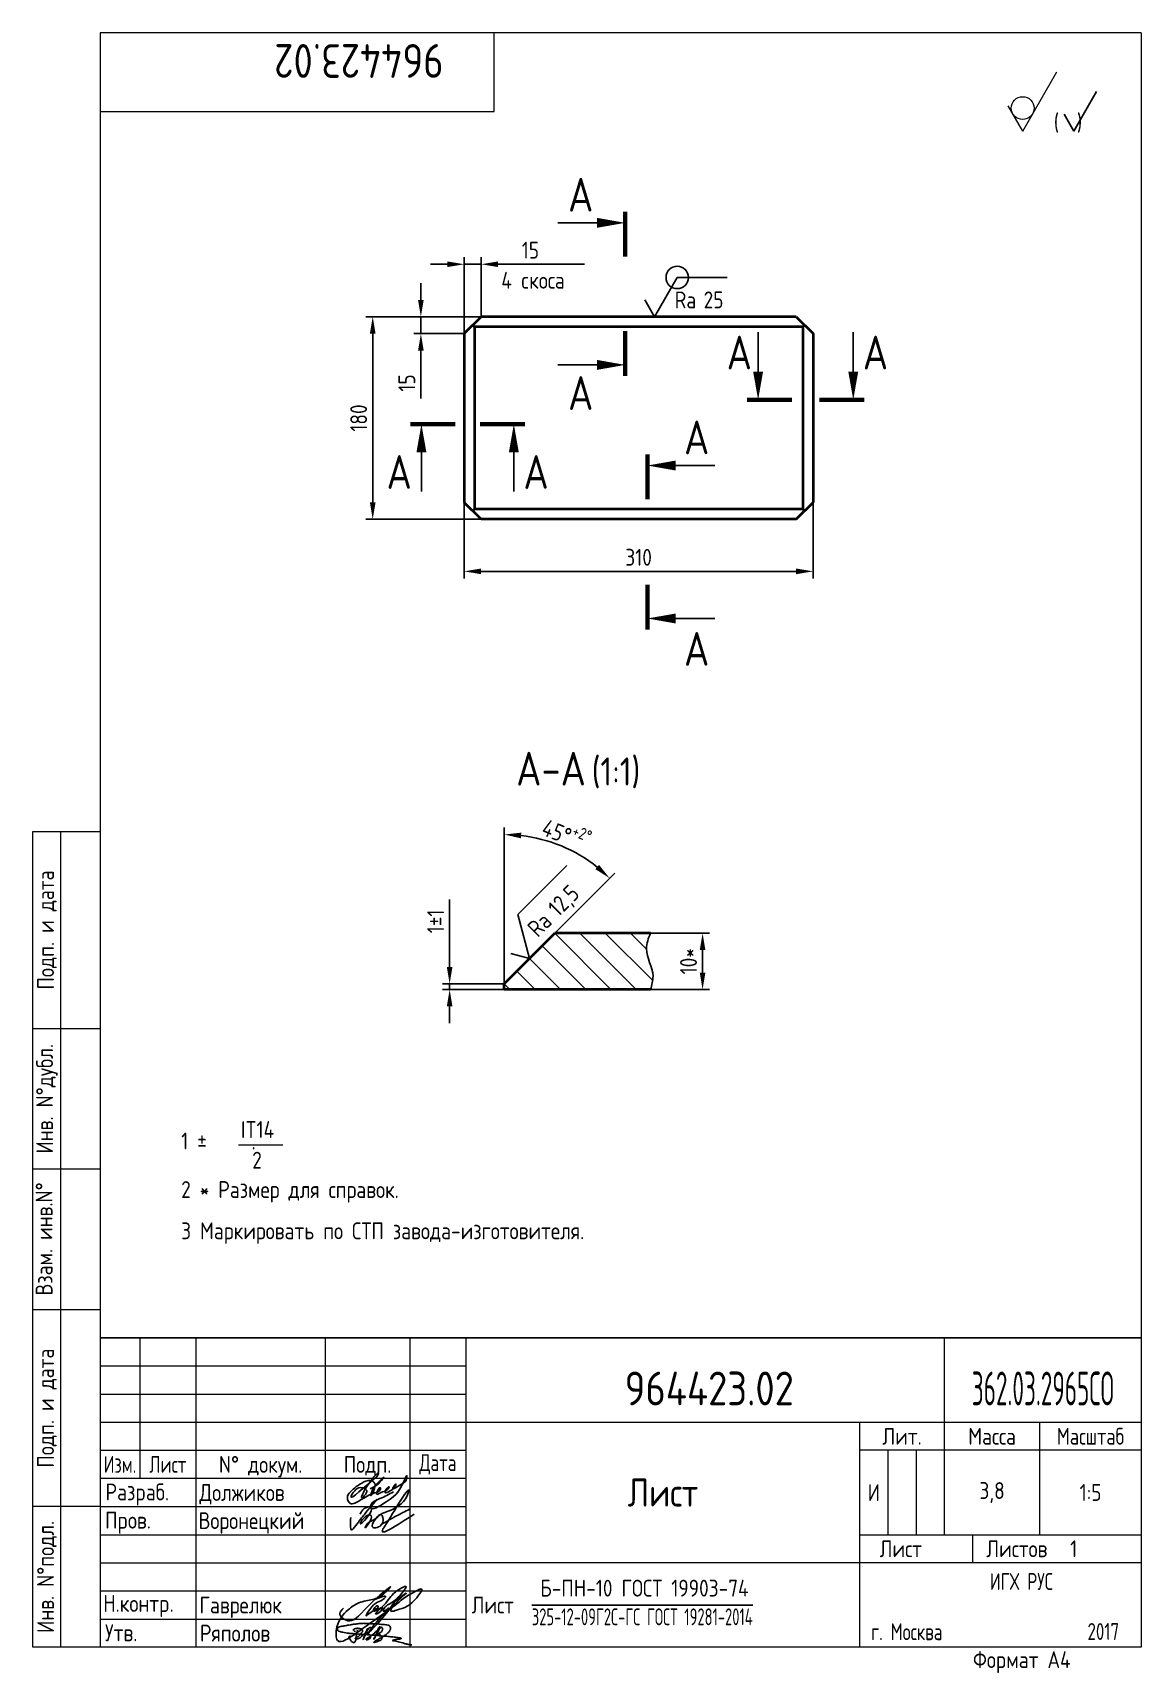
# Paper-space layout 'A4_MCad' of a CAD drawing. Header units: millimetres. Extents: x 12 to 209, y 0 to 292.
# The model-space entities are those that its viewports show. They can reach past a viewport. Long polylines and large blocks are cut down to what shows.
import ezdxf
from ezdxf.enums import TextEntityAlignment as Align

# ---------------------------------------------------------------- set-up
doc = ezdxf.new("R2010")
doc.units = ezdxf.units.MM
for name, color, linetype in [('Bord', 1, 'Continuous'), ('DIM', 7, 'Continuous'), ('HATCH', 2, 'Continuous'), ('Text', 3, 'Continuous'), ('Textb', 6, 'Continuous')]:
    doc.layers.add(name, color=color, linetype=linetype)
doc.layers.add('Cont', color=6, linetype='Continuous', lineweight=40)
doc.layers.get('Defpoints').off()
doc.styles.add('Style1', font='romans.shx', dxfattribs={"width": 0.8})
doc.dimstyles.new('Lin', dxfattribs={"dimtxt": 3, "dimasz": 3, "dimexe": 1.25, "dimexo": 0, "dimgap": 1, "dimtad": 1, "dimdec": 3, "dimtxsty": 'Style1', "dimcen": 2.5, "dimclrt": 3, "dimadec": 0, "dimazin": 0, "dimtfac": 1, "dimtdec": 3, "dimtmove": 0, "dimatfit": 3, "dimldrblk": 'DOT', "dimfxl": 1, "dimarcsym": 0})
doc.dimstyles.new('Lin5', dxfattribs={"dimscale": 5, "dimtxt": 3, "dimasz": 3, "dimexe": 1.25, "dimexo": 0, "dimgap": 1, "dimtad": 1, "dimdec": 3, "dimtxsty": 'Style1', "dimcen": 2.5, "dimclrt": 3, "dimadec": 0, "dimazin": 0, "dimtfac": 1, "dimtdec": 3, "dimtmove": 0, "dimatfit": 3, "dimldrblk": 'DOT', "dimfxl": 1, "dimarcsym": 0})

# ---------------------------------------------------------------- blocks, each defined once
blk = doc.blocks.new('A4')
at = {"layer": 'Bord', "lineweight": 18}
for p, q in [((20, 55), (85, 55)), ((20, 50), (85, 50)), ((20, 45), (85, 45)), ((160, 40), (160, 25)), ((165, 40), (165, 25)), ((20, 30), (85, 30)), ((20, 25), (85, 25)), ((20, 20), (85, 20)), ((20, 15), (85, 15)), ((20, 10), (85, 10))]:
    blk.add_line(p, q, dxfattribs=at)
at = {"layer": 'Cont', "lineweight": 18}
for p, q in [((205, 292), (20, 292)), ((20, 292), (20, 5)), ((90, 278), (90, 292)), ((205, 292), (205, 5)), ((20, 278), (90, 278)), ((8, 5), (8, 150)), ((8, 150), (20, 150)), ((13, 5), (13, 150)), ((8, 115), (20, 115)), ((20, 90), (8, 90)), ((20, 65), (8, 65)), ((205, 60), (20, 60)), ((20, 60), (205, 60)), ((27, 60), (27, 35)), ((37, 60), (37, 5)), ((60, 5), (60, 60)), ((75, 60), (75, 5)), ((85, 5), (85, 60)), ((170, 60), (170, 25)), ((85, 45), (205, 45)), ((155, 5), (155, 45)), ((187, 25), (187, 45)), ((20, 40), (85, 40)), ((205, 40), (155, 40)), ((85, 35), (20, 35)), ((20, 30), (8, 30)), ((155, 25), (205, 25)), ((175, 25), (175, 20)), ((205, 20), (85, 20)), ((20, 5), (8, 5)), ((205, 5), (20, 5))]:
    blk.add_line(p, q, dxfattribs=at)
at = {"layer": 'Text', "lineweight": 18, "style": 'Style1', "width": 0.8}
for s, p in [('Подп. и дата', (10.5, 132.5)), ('Инв. N%%dдубл.', (10.5, 102.5)), ('Взам. инв.N%%d ', (10, 78.38)), ('Подп. и дата', (10.5, 47.5)), ('Инв. N%%dподл.', (10.5, 17.5))]:
    blk.add_text(s, height=3, rotation=90, dxfattribs=at).set_placement(p, align=Align.MIDDLE)
at = {"layer": 'Text', "lineweight": 18, "style": 'Style1'}
for s, width, p in [('Лит.', 0.8, (162.5, 42.5)), ('Масса', 0.8, (178.5, 42.5)), ('Масштаб', 0.75, (196, 42.5)), ('Изм.', 0.7, (23.5, 37.5)), ('Лист', 0.7, (32, 37.5)), ('N%%d докум.', 0.8, (48.5, 37.5)), ('Подп.', 0.8, (67.5, 37.5)), ('Лист', 0.8, (162.27, 22.5)), ('Листов', 0.8, (182.9, 22.5))]:
    blk.add_text(s, height=3, dxfattribs=dict(at, width=width)).set_placement(p, align=Align.MIDDLE_CENTER)
at = {"layer": 'Text', "lineweight": 18, "style": 'Style1', "width": 0.7}
for s, p in [('Дата', (80, 37.5)), ('ИГХ РУС', (183.72, 16.69))]:
    blk.add_text(s, height=3, dxfattribs=at).set_placement(p, align=Align.MIDDLE)
at = {"layer": 'Text', "lineweight": 18, "style": 'Style1'}
for s, width, p in [('Разpаб.', 0.8, (20.92, 31.1)), ('Пpов.', 0.8, (20.84, 26.08)), ('Н.контp.', 0.8, (20.51, 11.28)), ('Утв.', 0.8, (20.84, 6.06)), ('г. Москва', 0.7, (157, 6.25)), ('Фоpмат А4', 0.8, (175.11, 1.29))]:
    blk.add_text(s, height=3, dxfattribs=dict(at, width=width)).set_placement(p)
for tag, p, width in [('ФИО', (39, 31), 0.8), ('ФИО', (39, 26), 0.8), ('ГОСТ_СОРТАМЕНТА', (98.19, 14), 0.8), ('ФИО', (39, 11), 0.8), ('ФИО', (39, 6), 0.8), ('200', (192.85, 6.29), 0.7)]:
    blk.add_attdef(tag, p, '', height=3, dxfattribs=dict(at, width=width))
at = {"layer": 'Text', "lineweight": 18, "style": 'Style1', "width": 0.8}
for tag, p in [('И', (157.49, 32.5)), ('700', (178.5, 32.5)), ('1:20', (196, 32.5))]:
    blk.add_attdef(tag, text='', height=3, dxfattribs=at).set_placement(p, align=Align.MIDDLE)
blk.add_attdef('Сборочный_чертеж', text='', height=3, dxfattribs=at).set_placement((120, 21.3), align=Align.CENTER)
for tag, p in [('1', (171.12, 22.5)), ('2', (193, 22.5))]:
    blk.add_attdef(tag, text='', height=3, dxfattribs=at).set_placement(p, align=Align.MIDDLE_CENTER)
blk.add_attdef('ЛИСТ', text='', height=3, dxfattribs=at).set_placement((85.99, 12.5), align=Align.MIDDLE_LEFT)
at = {"layer": 'Text', "lineweight": 18, "style": 'Style1', "width": 0.7}
blk.add_attdef('%%OГОСТ_ТЕХ._ТРЕБОВАНИЙ', text='', height=3, dxfattribs=at).set_placement((98.19, 8), align=Align.BOTTOM_LEFT)
at = {"layer": 'Textb', "lineweight": 18, "style": 'Style1', "width": 0.8}
blk.add_attdef('1234567', (81, 290), '', height=6, rotation=180, dxfattribs=at)
blk.add_attdef('1234567', (123.4, 48), '', height=6, dxfattribs=at)
for tag, height, p in [('123ХЯ', 6, (183.62, 48)), ('НАИМЕНОВАНИЕ', 5, (120, 30))]:
    blk.add_attdef(tag, text='', height=height, dxfattribs=at).set_placement(p, align=Align.CENTER)
blk = doc.blocks.new('sherISO_12')
at = {"layer": 'Cont', "lineweight": 18}
for q in [(-15, -6.96), (-23.66, -12.96)]:
    blk.add_line((-21.06, -17.46), q, dxfattribs=at)
blk.add_circle((-21.06, -13.39), 2.03, dxfattribs=at)
at = {"layer": 'Text'}
for q in [(-7.92, -10.46), (-13.69, -14.46)]:
    blk.add_line((-11.96, -17.46), q, dxfattribs=at)
at = {"layer": 'Text', "style": 'Style1', "width": 0.8}
blk.add_text('(  )', height=3, dxfattribs=at).set_placement((-15.53, -17.46))
blk = doc.blocks.new('A$C63F45750')
at = {"layer": 'Text'}
for points, knots in [([(3.17, 2.37), (3.12, 2.38), (3.04, 2.41), (2.94, 2.5), (2.85, 2.57), (2.79, 2.69), (2.87, 2.77), (2.99, 2.84), (3.16, 2.89), (3.36, 2.93), (3.6, 2.95), (3.82, 2.92), (4.05, 2.87), (4.25, 2.78), (4.45, 2.63), (4.46, 2.42), (4.38, 2.26), (4.28, 2.1), (4.17, 1.94), (4.03, 1.78), (3.89, 1.62), (3.75, 1.52), (3.63, 1.43), (3.49, 1.36), (3.35, 1.3), (3.24, 1.25), (3.16, 1.21), (3.12, 1.15), (3.19, 1.1), (3.27, 1.09), (3.4, 1.07), (3.55, 1.07), (3.72, 1.12), (3.92, 1.19), (4.1, 1.34), (4.26, 1.51), (4.44, 1.65), (4.59, 1.81), (4.74, 1.93), (4.84, 2.04), (4.93, 2.14), (5.07, 2.29), (5.19, 2.53), (5.28, 2.68), (5.35, 2.96), (5.23, 2.66), (5.2, 2.44), (5.04, 2.09), (4.95, 1.81), (4.86, 1.57), (4.75, 1.31), (4.67, 1.12), (4.46, 0.78), (4.62, 1.17), (4.71, 1.45), (4.88, 1.74), (5.01, 2), (5.08, 2.19), (5.19, 2.4), (5.32, 2.58), (5.4, 2.75), (5.52, 2.89), (5.65, 3.04), (5.85, 3.1), (6.02, 3.03), (6.08, 2.87), (6.03, 2.7), (5.9, 2.51), (5.7, 2.37), (5.55, 2.23), (5.4, 2.17), (5.31, 2.12), (5.12, 2.09), (5.35, 2.07), (5.48, 2), (5.64, 1.93), (5.75, 1.8), (5.85, 1.67), (5.89, 1.54), (5.89, 1.37), (5.8, 1.2), (5.63, 1.06), (5.41, 0.94), (5.23, 0.86), (5.02, 0.92), (5.13, 1.1), (5.28, 1.16), (5.44, 1.27), (5.61, 1.36), (5.74, 1.46), (5.86, 1.53), (5.95, 1.61), (6.05, 1.69), (6.15, 1.77), (6.28, 1.87), (6.46, 2.02), (6.65, 2.19), (6.83, 2.37), (6.98, 2.49), (7.11, 2.61), (7.2, 2.74), (7.32, 2.84), (7.42, 2.97), (7.48, 3.08), (7.48, 3.27), (7.34, 3.08), (7.28, 2.94), (7.18, 2.69), (7.1, 2.46), (7, 2.22), (6.93, 1.98), (6.83, 1.78), (6.73, 1.55), (6.67, 1.34), (6.6, 1.14), (6.56, 1.03), (6.39, 0.99), (6.62, 1.33), (6.75, 1.54), (6.93, 1.87), (7.05, 2.08), (7.18, 2.32), (7.33, 2.6), (7.47, 2.89), (7.6, 3.07), (7.79, 3.18), (7.95, 3.01), (8, 2.81), (7.99, 2.62), (7.94, 2.46), (7.83, 2.33), (7.69, 2.22), (7.53, 2.11), (7.37, 2.03), (7.21, 1.99), (7.11, 1.97), (6.89, 1.98), (7.07, 1.94), (7.15, 1.9), (7.27, 1.88), (7.39, 1.84), (7.52, 1.81), (7.62, 1.72), (7.7, 1.62), (7.78, 1.51), (7.83, 1.39), (7.87, 1.26), (7.88, 1.13), (7.86, 0.99), (7.75, 0.88), (7.6, 0.77), (7.4, 0.73), (7.19, 0.66), (6.97, 0.55), (6.71, 0.48), (6.57, 0.44), (6.42, 0.42), (6.52, 0.58), (6.61, 0.64), (6.81, 0.78), (7.06, 0.89), (7.33, 1.04), (7.55, 1.16), (7.7, 1.24), (7.84, 1.32), (7.99, 1.43), (8.21, 1.58), (8.48, 1.76), (8.74, 1.95), (8.97, 2.12), (9.1, 2.29), (9.23, 2.44), (9.3, 2.6), (9.37, 2.74), (9.42, 2.92), (9.45, 3.13), (9.21, 3.48), (8.67, 3.59), (8.09, 3.63), (7.57, 3.66), (7.06, 3.74), (6.57, 3.75), (6.09, 3.74), (5.67, 3.78), (5.28, 3.78), (4.96, 3.81), (4.65, 3.83), (4.31, 3.82), (3.97, 3.79), (3.61, 3.74), (3.22, 3.67), (2.86, 3.66), (2.53, 3.61), (2.18, 3.52), (1.78, 3.54), (1.38, 3.37), (0.96, 3.35), (0.58, 3.24), (0.25, 3.19), (0.03, 3.06), (-0.03, 2.83), (0.02, 2.6), (0.26, 2.38), (0.59, 2.33), (1, 2.2), (1.48, 2.15), (1.93, 2.05), (2.35, 2.02), (2.72, 2.01), (3.11, 1.94), (3.68, 1.94), (4.25, 1.83), (4.91, 1.87), (5.53, 1.76), (6.13, 1.72), (6.73, 1.71), (7.32, 1.62), (7.99, 1.55), (8.64, 1.54), (9.16, 1.46), (9.61, 1.42), (10.03, 1.4), (10.41, 1.32), (10.73, 1.29), (11.01, 1.24), (11.18, 1.23), (11.42, 1.14), (11.18, 1.06), (11.01, 1.03), (10.71, 0.98), (10.37, 0.92), (10.1, 0.91), (9.65, 0.75), (10.22, 0.67), (10.54, 0.59), (11.08, 0.47), (11.61, 0.35), (12.17, 0.15), (12.64, 0.08), (12.98, 0.03), (13.11, 0.01), (13.18, 0)], [0, 0, 0, 0, 0.153866, 0.270441, 0.388867, 0.510533, 0.592156, 0.71333, 0.90842, 1.11344, 1.349254, 1.61246, 1.782219, 2.047249, 2.291879, 2.451528, 2.651081, 2.806158, 3.017979, 3.227348, 3.462381, 3.633009, 3.75766, 3.920516, 4.080796, 4.214529, 4.291786, 4.349969, 4.397594, 4.50822, 4.594826, 4.799244, 4.954392, 5.128468, 5.437537, 5.632649, 5.842485, 6.094987, 6.293219, 6.410959, 6.551192, 6.687808, 7.022147, 7.294342, 7.425356, 7.52079, 7.946481, 8.313051, 8.59833, 8.833695, 9.090496, 9.427695, 9.601191, 9.883219, 10.093306, 10.673943, 10.798776, 10.974628, 11.287247, 11.486184, 11.648652, 11.848902, 12.027194, 12.25348, 12.40059, 12.537783, 12.716293, 12.91523, 13.208551, 13.438489, 13.549668, 13.67779, 13.77127, 13.930001, 14.029091, 14.272112, 14.434836, 14.547084, 14.739051, 14.830983, 15.061241, 15.268922, 15.500489, 15.788979, 15.879568, 16.024283, 16.221854, 16.418714, 16.593102, 16.783247, 16.91018, 17.018213, 17.135263, 17.278205, 17.430482, 17.620087, 17.979626, 18.191789, 18.388716, 18.565718, 18.714854, 18.857929, 19.039974, 19.171375, 19.283034, 19.400085, 19.618058, 19.882245, 20.150781, 20.377854, 20.649532, 20.89723, 21.042543, 21.40016, 21.557817, 21.667145, 21.752781, 21.926256, 22.412297, 22.813145, 22.961412, 23.171289, 23.607257, 23.940428, 24.110007, 24.291214, 24.48084, 24.697609, 24.904078, 25.034245, 25.218018, 25.407651, 25.573473, 25.787447, 25.930292, 26.051316, 26.18846, 26.285312, 26.406799, 26.52425, 26.630463, 26.793722, 26.898606, 27.029313, 27.171012, 27.314101, 27.419918, 27.580557, 27.709367, 27.829268, 28.024364, 28.266961, 28.41242, 28.705761, 28.989137, 29.187748, 29.233768, 29.332802, 29.529535, 29.667094, 30.039923, 30.332117, 30.61061, 30.769982, 30.856778, 31.109923, 31.313488, 31.656425, 32.066331, 32.296628, 32.49714, 32.710276, 32.891468, 33.014834, 33.177747, 33.444503, 33.618009, 34.409008, 34.914636, 35.419802, 35.95397, 36.458179, 36.88069, 37.388403, 37.738353, 38.034261, 38.353468, 38.693154, 39.037638, 39.391136, 39.787481, 40.203773, 40.488977, 40.784975, 41.26625, 41.668005, 42.070065, 42.499388, 42.869834, 43.079573, 43.213439, 43.554591, 43.717296, 44.153724, 44.506336, 45.019111, 45.587859, 45.90191, 46.270392, 46.703958, 47.093115, 47.952647, 48.44014, 49.079253, 49.808223, 50.268654, 50.851051, 51.604831, 52.298429, 52.776925, 53.1907, 53.661988, 54.042386, 54.348524, 54.616841, 54.853814, 54.983777, 55.126096, 55.333328, 55.613101, 56.008732, 56.315809, 56.59982, 56.87931, 57.399251, 57.889617, 58.432507, 59.066698, 59.660314, 59.862668, 60.07277, 60.07277, 60.07277, 60.07277]), ([(2.31, 1.53), (2.26, 1.52), (2.17, 1.51), (2.06, 1.48), (1.93, 1.38), (2.07, 1.25), (2.14, 1.11), (2.26, 0.93), (2.39, 0.72), (2.57, 0.54), (2.71, 0.44), (2.86, 0.4), (3.02, 0.43), (3.14, 0.54), (3.21, 0.79), (3.25, 1.07), (3.31, 1.4), (3.35, 1.67), (3.38, 1.92), (3.47, 2.19), (3.5, 2.43), (3.54, 2.59), (3.56, 2.64)], [0, 0, 0, 0, 0.15847, 0.269731, 0.363591, 0.555514, 0.688037, 0.848606, 1.204359, 1.433632, 1.58673, 1.729549, 1.880686, 2.057874, 2.19169, 2.63505, 2.928153, 3.184121, 3.441863, 3.696117, 4.025873, 4.178055, 4.178055, 4.178055, 4.178055])]:
    blk.add_open_spline(points, degree=3, knots=knots, dxfattribs=at)
blk = doc.blocks.new('*D25')
at = {"layer": 'DIM', "color": 0, "lineweight": -2, "transparency": 16777216}
for p, q in [((37.27, -850.92), (47.78, -850.92)), ((46.53, -853.92), (46.53, -857.92)), ((37.28, -860.92), (47.78, -860.92))]:
    blk.add_line(p, q, dxfattribs=at)
at = {"layer": 'DIM', "color": 0, "transparency": 16777216}
for points in [[(46.03, -853.92), (47.03, -853.92), (46.53, -850.92)], [(46.03, -857.92), (47.03, -857.92), (46.53, -860.92)]]:
    blk.add_solid(points, dxfattribs=at)
at = {"layer": 'DIM', "color": 3, "transparency": 16777216, "insert": (44.03, -855.92), "char_height": 3, "attachment_point": 5, "rotation": 90, "style": 'Style1'}
blk.add_mtext('10*', dxfattribs=at)
blk = doc.blocks.new('_Dot')
at = {"color": 0, "linetype": 'ByBlock', "lineweight": -2}
blk.add_line((-0.5, 0), (-1, 0), dxfattribs=at)
at = {"color": 0, "linetype": 'ByBlock', "const_width": 0.5}
blk.add_lwpolyline([(-0.25, 0, 1), (0.25, 0, 1)], format="xyb", close=True, dxfattribs=at)
blk = doc.blocks.new('*D26')
at = {"layer": 'DIM', "color": 0, "lineweight": -2, "transparency": 16777216}
for p, q in [((1.57, -856.92), (1.57, -844.92)), ((11.28, -859.92), (0.32, -859.92)), ((1.57, -860.92), (1.57, -859.92)), ((11.28, -860.92), (0.32, -860.92)), ((1.57, -863.92), (1.57, -866.92))]:
    blk.add_line(p, q, dxfattribs=at)
at = {"layer": 'DIM', "color": 0, "transparency": 16777216}
for points in [[(1.07, -856.92), (2.07, -856.92), (1.57, -859.92)], [(1.07, -863.92), (2.07, -863.92), (1.57, -860.92)]]:
    blk.add_solid(points, dxfattribs=at)
at = {"layer": 'DIM', "color": 3, "transparency": 16777216, "insert": (-0.93, -848.83), "char_height": 3, "attachment_point": 5, "rotation": 90, "style": 'Style1'}
blk.add_mtext('\\A1;1%%p1', dxfattribs=at)
blk = doc.blocks.new('ZNAK02')
at = {"layer": 'Textb', "style": 'Style1', "width": 0.8}
blk.add_attdef('А-А', text='', height=6, dxfattribs=at).set_placement((13.92, -0.06), align=Align.RIGHT)
blk.add_attdef('SC(1)', (14.94, -0.06), '', height=5, dxfattribs=at)
blk = doc.blocks.new('*D27')
at = {"layer": 'DIM', "color": 0, "lineweight": -2, "transparency": 16777216}
for p, q in [((11.28, -859.92), (11.28, -832.14)), ((20.28, -850.92), (30.92, -840.28))]:
    blk.add_line(p, q, dxfattribs=at)
blk.add_arc((11.28, -859.92), 26.52, 51.4841, 83.5159, dxfattribs=at)
at = {"layer": 'DIM', "color": 0, "transparency": 16777216}
for points in [[(14.25, -834.06), (14.3, -833.06), (11.28, -833.39)], [(28.13, -838.79), (27.46, -839.54), (30.03, -841.16)]]:
    blk.add_solid(points, dxfattribs=at)
at = {"layer": 'DIM', "color": 3, "transparency": 16777216, "insert": (22.39, -833.1), "char_height": 3, "attachment_point": 5, "rotation": 337.5, "style": 'Style1'}
blk.add_mtext('\\A1;45°{\\H0.7x;\\S+2°^ ;}', dxfattribs=at)
blk = doc.blocks.new('*D28')
at = {"layer": 'DIM', "color": 0, "lineweight": -2, "transparency": 16777216}
for p, q in [((-176.62, -547.82), (-176.62, -615.35)), ((133.38, -547.82), (133.38, -615.35)), ((-161.62, -609.1), (118.38, -609.1))]:
    blk.add_line(p, q, dxfattribs=at)
at = {"layer": 'DIM', "color": 0, "transparency": 16777216}
for points in [[(-161.62, -606.6), (-161.62, -611.6), (-176.62, -609.1)], [(118.38, -606.6), (118.38, -611.6), (133.38, -609.1)]]:
    blk.add_solid(points, dxfattribs=at)
at = {"layer": 'DIM', "color": 3, "transparency": 16777216, "insert": (-21.62, -596.6), "char_height": 15, "attachment_point": 5, "style": 'Style1'}
blk.add_mtext('310', dxfattribs=at)
blk = doc.blocks.new('*D29')
at = {"layer": 'DIM', "color": 0, "lineweight": -2, "transparency": 16777216}
for p, q in [((-161.62, -382.82), (-264.17, -382.82)), ((-257.92, -547.82), (-257.92, -397.82)), ((-161.62, -562.82), (-264.17, -562.82))]:
    blk.add_line(p, q, dxfattribs=at)
at = {"layer": 'DIM', "color": 0, "transparency": 16777216}
for points in [[(-260.42, -397.82), (-255.42, -397.82), (-257.92, -382.82)], [(-260.42, -547.82), (-255.42, -547.82), (-257.92, -562.82)]]:
    blk.add_solid(points, dxfattribs=at)
at = {"layer": 'DIM', "color": 3, "transparency": 16777216, "insert": (-270.42, -472.82), "char_height": 15, "attachment_point": 5, "rotation": 90, "style": 'Style1'}
blk.add_mtext('180', dxfattribs=at)
blk = doc.blocks.new('*D30')
at = {"layer": 'DIM', "color": 0, "lineweight": -2, "transparency": 16777216}
for p, q in [((-215.14, -367.82), (-215.14, -352.82)), ((-161.62, -382.82), (-221.39, -382.82)), ((-215.14, -382.82), (-215.14, -397.82)), ((-176.62, -397.82), (-221.39, -397.82)), ((-215.14, -412.82), (-215.14, -455.53))]:
    blk.add_line(p, q, dxfattribs=at)
at = {"layer": 'DIM', "color": 0, "transparency": 16777216}
for points in [[(-217.64, -367.82), (-212.64, -367.82), (-215.14, -382.82)], [(-217.64, -412.82), (-212.64, -412.82), (-215.14, -397.82)]]:
    blk.add_solid(points, dxfattribs=at)
at = {"layer": 'DIM', "color": 3, "transparency": 16777216, "insert": (-227.64, -441.67), "char_height": 15, "attachment_point": 5, "rotation": 90, "style": 'Style1'}
blk.add_mtext('15', dxfattribs=at)
blk = doc.blocks.new('*D31')
at = {"layer": 'DIM', "color": 0, "lineweight": -2, "transparency": 16777216}
for p, q in [((-176.62, -399.09), (-176.62, -329.86)), ((-161.62, -382.82), (-161.62, -329.86)), ((-191.62, -336.11), (-206.62, -336.11)), ((-176.62, -336.11), (-161.62, -336.11)), ((-146.62, -336.11), (-103.91, -336.11))]:
    blk.add_line(p, q, dxfattribs=at)
at = {"layer": 'DIM', "color": 0, "transparency": 16777216}
for points in [[(-191.62, -333.61), (-191.62, -338.61), (-176.62, -336.11)], [(-146.62, -333.61), (-146.62, -338.61), (-161.62, -336.11)]]:
    blk.add_solid(points, dxfattribs=at)
at = {"layer": 'DIM', "color": 3, "transparency": 16777216, "insert": (-117.76, -323.61), "char_height": 15, "attachment_point": 5, "style": 'Style1'}
blk.add_mtext('15', dxfattribs=at)
blk = doc.blocks.new('sherISO_01')
at = {"layer": 'Text'}
blk.add_line((4.04, 7), (16.36, 7), dxfattribs=at)
blk.add_lwpolyline([(-1.73, 3), (0, 0), (4.04, 7)], dxfattribs=at)
at = {"layer": 'Text', "style": 'Style1', "width": 0.8}
blk.add_text('Ra', height=3, dxfattribs=at).set_placement((3.58, 1.5))
blk.add_attdef('12,5', (8.73, 1.5), '', height=3, dxfattribs=at)
blk = doc.blocks.new('A$C6CF913E7')
at = {"layer": 'Text'}
blk.add_circle((0, 0), 2, dxfattribs=at)
blk = doc.blocks.new('sherISO_07')
at = {"layer": 'Text'}
blk.add_line((4.041, 7), (12.927, 7), dxfattribs=at)
blk.add_lwpolyline([(-1.732, 3), (0, 0), (4.041, 7)], dxfattribs=at)
blk.add_blockref('A$C6CF913E7', (4.041, 7))
at = {"layer": 'Text', "style": 'Style1', "width": 0.8}
blk.add_text('Ra', height=3, dxfattribs=at).set_placement((3.584, 1.5))
blk.add_attdef('25', (8.727, 1.5), '', height=3, dxfattribs=at)
blk = doc.blocks.new('razrez05')
at = {"layer": 'Text'}
blk.add_lwpolyline([(0, 0, 0, 1.76, 0), (0, -5, 1.76, 1.76, 0)], format="xyseb", dxfattribs=at)
at = {"layer": 'Text', "const_width": 0.8}
blk.add_lwpolyline([(-1.997, 0), (6.003, 0)], dxfattribs=at)
at = {"layer": 'Text'}
blk.add_lwpolyline([(0, -12), (0, -5)], dxfattribs=at)
at = {"layer": 'Textb', "style": 'Style1', "width": 0.8}
blk.add_attdef('А', text='', height=6, dxfattribs=at).set_placement((-1.7, -11.499, 39), align=Align.RIGHT)
blk = doc.blocks.new('razrez06')
at = {"layer": 'Text'}
blk.add_lwpolyline([(0, 0, 0, 1.76, 0), (0, -5, 1.76, 1.76, 0)], format="xyseb", dxfattribs=at)
at = {"layer": 'Text', "const_width": 0.8}
blk.add_lwpolyline([(1.997, 0), (-6.003, 0)], dxfattribs=at)
at = {"layer": 'Text'}
blk.add_lwpolyline([(0, -12), (0, -5)], dxfattribs=at)
at = {"layer": 'Textb', "style": 'Style1', "width": 0.8}
blk.add_attdef('А', (1.7, -11.5), '', height=6, dxfattribs=at)
blk = doc.blocks.new('razrez01')
at = {"layer": 'Text', "const_width": 0.8}
blk.add_lwpolyline([(0, 1.997), (0, -6.003)], dxfattribs=at)
at = {"layer": 'Text'}
blk.add_lwpolyline([(0, 0, 0, 1.76, 0), (-5, 0, 1.76, 1.76, 0)], format="xyseb", dxfattribs=at)
blk.add_lwpolyline([(-12, 0), (-5, 0)], dxfattribs=at)
at = {"layer": 'Textb', "style": 'Style1', "width": 0.8}
blk.add_attdef('A', (-10.16, 2), '', height=6, dxfattribs=at)
blk = doc.blocks.new('razrez02')
at = {"layer": 'Text', "const_width": 0.8}
blk.add_lwpolyline([(0, 5.997), (0, -2.003)], dxfattribs=at)
at = {"layer": 'Text'}
blk.add_lwpolyline([(0, 0, 0, 1.76, 0), (-5, 0, 1.76, 1.76, 0)], format="xyseb", dxfattribs=at)
blk.add_lwpolyline([(-12, 0), (-5, 0)], dxfattribs=at)
at = {"layer": 'Textb', "style": 'Style1', "width": 0.8}
blk.add_attdef('А', (-10.16, -8), '', height=6, dxfattribs=at)
blk = doc.blocks.new('razrez07')
at = {"layer": 'Text'}
blk.add_lwpolyline([(0, 12), (0, 5)], dxfattribs=at)
blk.add_lwpolyline([(0, 0, 0, 1.76, 0), (0, 5, 1.76, 1.76, 0)], format="xyseb", dxfattribs=at)
at = {"layer": 'Text', "const_width": 0.8}
blk.add_lwpolyline([(-1.997, 0), (6.003, 0)], dxfattribs=at)
at = {"layer": 'Textb', "style": 'Style1', "width": 0.8}
blk.add_attdef('А', (-5.586, 5.4), '', height=6, dxfattribs=at)
blk = doc.blocks.new('razrez08')
at = {"layer": 'Text'}
blk.add_lwpolyline([(0, 12), (0, 5)], dxfattribs=at)
blk.add_lwpolyline([(0, 0, 0, 1.76, 0), (0, 5, 1.76, 1.76, 0)], format="xyseb", dxfattribs=at)
at = {"layer": 'Text', "const_width": 0.8}
blk.add_lwpolyline([(1.997, 0), (-6.003, 0)], dxfattribs=at)
at = {"layer": 'Textb', "style": 'Style1', "width": 0.8}
blk.add_attdef('А', (1.7, 5.4), '', height=6, dxfattribs=at)
blk = doc.blocks.new('razrez03')
at = {"layer": 'Text', "const_width": 0.8}
blk.add_lwpolyline([(0, 1.997), (0, -6.003)], dxfattribs=at)
at = {"layer": 'Text'}
blk.add_lwpolyline([(0, 0, 0, 1.76, 0), (5, 0, 1.76, 1.76, 0)], format="xyseb", dxfattribs=at)
blk.add_lwpolyline([(12, 0), (5, 0)], dxfattribs=at)
at = {"layer": 'Textb', "style": 'Style1', "width": 0.8}
blk.add_attdef('A', (6.5, 2), '', height=6, dxfattribs=at)
blk = doc.blocks.new('razrez04')
at = {"layer": 'Text', "const_width": 0.8}
blk.add_lwpolyline([(0, 5.997), (0, -2.003)], dxfattribs=at)
at = {"layer": 'Text'}
blk.add_lwpolyline([(0, 0, 0, 1.76, 0), (5, 0, 1.76, 1.76, 0)], format="xyseb", dxfattribs=at)
blk.add_lwpolyline([(12, 0), (5, 0)], dxfattribs=at)
at = {"layer": 'Textb', "style": 'Style1', "width": 0.8}
blk.add_attdef('A', (6.5, -8.4), '', height=6, dxfattribs=at)

msp = doc.modelspace()

# ---------------------------------------------------------------- hatches: boundary and pattern name
at = {"layer": 'HATCH'}
h = msp.add_hatch(dxfattribs=at)
h.set_pattern_fill('ANSI31', color=256, angle=90)
edge = h.paths.add_edge_path()
edge.add_spline(control_points=[(37.2758, -860.9166), (37.5063, -860.1309), (38.2195, -857.6995), (35.9069, -854.3808), (36.9044, -851.8401), (37.2669, -850.9166)], knot_values=[0, 0, 0, 0, 2.39467105, 7.40966556, 10.27288337, 10.27288337, 10.27288337, 10.27288337], degree=3, periodic=0)
edge.add_line((37.2669, -850.9166), (20.2801, -850.9166))
edge.add_line((20.2801, -850.9166), (11.2801, -859.9166))
edge.add_line((11.2801, -859.9166), (11.2801, -860.9166))
edge.add_line((11.2801, -860.9166), (37.2758, -860.9166))

# ---------------------------------------------------------------- linework, layer by layer
at = {"layer": 'Bord'}
msp.add_open_spline([(37.2669, -850.9166), (36.9044, -851.8401), (35.9069, -854.3808), (38.2195, -857.6995), (37.5063, -860.1309), (37.2758, -860.9166)], degree=3, knots=[0, 0, 0, 0, 2.86321781, 7.87821232, 10.27288337, 10.27288337, 10.27288337, 10.27288337], dxfattribs=at)
at = {"layer": 'Cont'}
for p, q in [((-161.62, -382.8171), (-176.62, -397.8171)), ((118.38, -382.8171), (-161.62, -382.8171)), ((118.38, -382.8171), (133.38, -397.8171)), ((-167.616, -391.8171), (-169.118, -390.3151)), ((124.3759, -391.8171), (125.8779, -390.3151)), ((-167.62, -391.8171), (-167.62, -553.8171)), ((124.3759, -391.8171), (-167.62, -391.8171)), ((124.3759, -391.8171), (124.3759, -553.8171)), ((-176.62, -397.8171), (-176.62, -547.8171)), ((133.3759, -397.8131), (133.3759, -547.8212)), ((-161.62, -562.8171), (-176.62, -547.8171)), ((118.38, -562.8171), (133.38, -547.8171)), ((-167.616, -553.8171), (-169.118, -555.3192)), ((124.3759, -553.8171), (-167.62, -553.8171)), ((124.3759, -553.8171), (125.8779, -555.3192)), ((118.38, -562.8171), (-161.62, -562.8171)), ((11.2801, -859.9166), (20.2801, -850.9166)), ((37.2669, -850.9166), (20.2801, -850.9166)), ((11.2801, -860.9166), (11.2801, -859.9166)), ((37.2758, -860.9166), (11.2801, -860.9166))]:
    msp.add_line(p, q, dxfattribs=at)
at = {"layer": 'DIM'}
msp.add_line((-103.9058, -336.1128), (-69.6805, -336.1128), dxfattribs=at)

# ---------------------------------------------------------------- block references
at = {"layer": 'Cont'}
msp.add_blockref('ZNAK02', (11.8782, -824.623), dxfattribs=at).add_auto_attribs({'А-А': 'А-А', 'SC(1)': '(1:1)'})
at = {"layer": 'DIM', "xscale": 5, "yscale": 5, "zscale": 5}
for name, p, values in [('razrez01', (-33.5247, -299.3106), {'A': 'А'}), ('sherISO_07', (-7.4693, -382.8171), {'25': '25'}), ('razrez02', (-33.5247, -425.5841), {'А': 'А'}), ('razrez07', (84.5635, -456.6026), {'А': 'А'}), ('razrez08', (169.1261, -456.6026), {'А': 'А'}), ('razrez05', (-214.6345, -478.2618), {'А': 'А'}), ('razrez06', (-132.5079, -478.2618), {'А': 'А'}), ('razrez03', (-13.7699, -515.0383), {'A': 'А'}), ('razrez04', (-13.7699, -650.9879), {'A': 'А'})]:
    msp.add_blockref(name, p, dxfattribs=at).add_auto_attribs(values)
at = {"layer": 'DIM', "rotation": 45.00000000000142}
msp.add_blockref('sherISO_01', (15.7801, -855.4166), dxfattribs=at).add_auto_attribs({'12,5': '12,5'})

# ---------------------------------------------------------------- texts
at = {"layer": 'Text', "style": 'Style1', "width": 0.8}
msp.add_text('4 cкоса', height=15, dxfattribs=at).set_placement((-143.6398, -357.8548))

# ---------------------------------------------------------------- dimensions: what is measured, and where the dimension line sits
at = {"layer": 'DIM'}
for base, p1, p2, picture, middle in [((-161.62, -336.1128), (-176.62, -399.091), (-161.62, -382.8171), '*D31', (-117.7629, -323.6128)), ((133.38, -609.0999), (-176.62, -547.8171), (133.38, -547.8171), '*D28', (-21.62, -596.5999))]:
    dim = msp.add_linear_dim(base=base, p1=p1, p2=p2, dimstyle='Lin5', dxfattribs=at)
    dim.commit()
    dim.dimension.update_dxf_attribs({"geometry": picture, "text_midpoint": middle})
for base, p1, p2, picture, middle in [((-215.1382, -397.8171), (-161.62, -382.8171), (-176.62, -397.8171), '*D30', (-227.6382, -441.6743)), ((-257.9233, -382.8171), (-161.62, -562.8171), (-161.62, -382.8171), '*D29', (-270.4233, -472.8171))]:
    dim = msp.add_linear_dim(base=base, p1=p1, p2=p2, angle=90, dimstyle='Lin5', dxfattribs=at)
    dim.commit()
    dim.dimension.update_dxf_attribs({"geometry": picture, "text_midpoint": middle})
dim = msp.add_angular_dim_2l(base=(24.5417, -836.9469), line1=((11.2801, -860.9166), (11.2801, -859.9166)), line2=((11.2801, -859.9166), (20.2801, -850.9166)), text='\\A1;<>{\\H0.7x;\\S+2°^ ;}', dimstyle='Lin', dxfattribs=at)
dim.commit()
dim.dimension.update_dxf_attribs({"geometry": '*D27', "text_midpoint": (22.3868, -833.1027)})
dim = msp.add_linear_dim(base=(1.5697, -859.9166), p1=(11.2801, -860.9166), p2=(11.2801, -859.9166), angle=90, text='\\A1;<>%%p1', dimstyle='Lin', override={"dimtp": 0, "dimtm": 0, "dimtdec": 3, "dimtzin": 8}, dxfattribs=at)
dim.commit()
dim.dimension.update_dxf_attribs({"geometry": '*D26', "text_midpoint": (1.5697, -848.8309), "dimtype": 160})
dim = msp.add_linear_dim(base=(46.5264, -860.9166), p1=(37.2669, -850.9166), p2=(37.2758, -860.9166), angle=90, text='<>*', dimstyle='Lin', dxfattribs=at)
dim.commit()
dim.dimension.update_dxf_attribs({"geometry": '*D25', "text_midpoint": (44.0264, -855.9166)})

psp = doc.layouts.new('A4_MCad')

# ---------------------------------------------------------------- linework, layer by layer
at = {"layer": 'Cont', "lineweight": 18}
psp.add_line((209.39, 292), (209.39, 5), dxfattribs=at)
at = {"layer": 'Text', "lineweight": 18}
psp.add_line((48.97, 94.31), (56.83, 94.31), dxfattribs=at)
at = {"layer": 'Text'}
for points, knots in [([(76.5, 32.61), (75.74, 32.19), (74.43, 31.47), (72.55, 30.88), (72.23, 28.95), (77.16, 32.05), (77.49, 32.66), (78.9, 35.69), (78.87, 34.25), (77.99, 34.13), (75.8, 32.65), (77.11, 34.41), (76.58, 32.89), (74.06, 31.78), (75.94, 33.96), (75.4, 32.76), (74.67, 32.79), (72.81, 31.54), (74.15, 33.81), (74.26, 32.71), (72.36, 32.27), (71.08, 31.44), (68.94, 30.08), (67.89, 31.82), (69.4, 33.24), (70.8, 34.2), (72.08, 34.84), (73.04, 34.42), (73.46, 33.43), (72.15, 31.12), (72.85, 33.4), (73.46, 33.86), (75.1, 35.67), (74.11, 34.22), (73.38, 33.68), (72.58, 33.28), (72.33, 33.16)], [0, 0, 0, 0, 2.703743, 4.672825, 5.02799, 7.955933, 13.437489, 13.883188, 14.189441, 16.413959, 17.478513, 18.47964, 18.959294, 20.910841, 22.003091, 22.470554, 23.533771, 24.710748, 26.01626, 26.201331, 27.488187, 30.382065, 32.258784, 33.069724, 35.439902, 37.010787, 38.612861, 39.32109, 39.818865, 41.83144, 42.782113, 44.494961, 45.867914, 46.467245, 48.290622, 49.101188, 49.101188, 49.101188, 49.101188]), ([(70.85, 31.83), (71.27, 32.75), (71.81, 33.93), (74.08, 36.5), (73.63, 35.33), (72.12, 34.3), (67.92, 30.19), (69.57, 32.93), (70.55, 33.62), (72.11, 32.93), (71.47, 32.12), (70.95, 31.43), (70.79, 31.7), (70.83, 31.78), (70.85, 31.83)], [0, 0, 0, 0, 4.062617, 5.226919, 5.800291, 6.663227, 11.774431, 12.938639, 14.11351, 15.354081, 16.396133, 16.918576, 17.03251, 17.182794, 17.182794, 17.182794, 17.182794]), ([(70.58, 28.64), (70.74, 29.02), (71.06, 29.77), (73.56, 30.32), (71.76, 27.87), (70.24, 26.54), (71.29, 28.54), (73.43, 28.61), (70.96, 25.31), (72.02, 27.52), (73.19, 27.42), (74.16, 28.92), (75, 27.54), (74.17, 26.2), (72.13, 26.2), (73.71, 28.6), (76.12, 29.27), (78.49, 30.56), (79.98, 34.99), (76.2, 28.46), (73.54, 24.32), (77, 26.58), (80.15, 28.64)], [0, 0, 0, 0, 1.213353, 2.399709, 5.497648, 5.861317, 7.611627, 8.43806, 10.837371, 11.583123, 13.461301, 14.534506, 15.162086, 17.217848, 17.944717, 20.123775, 21.948027, 26.460707, 27.144718, 34.52243, 35.159468, 41.304292, 41.304292, 41.304292, 41.304292]), ([(68.9, 28.08), (68.85, 27.63), (68.79, 26.97), (68.95, 25.43), (70.28, 27.33), (71.41, 28.75), (72.79, 30.37), (73.6, 31.31)], [0, 0, 0, 0, 1.523947, 2.237958, 3.351836, 5.856423, 9.374056, 9.374056, 9.374056, 9.374056]), ([(79.32, 29.53), (78.55, 29.14), (76.84, 28.27), (75.17, 27.31), (74.25, 26.78)], [0, 0, 0, 0, 2.587978, 5.77327, 5.77327, 5.77327, 5.77327]), ([(67.64, 11.94), (67.3, 11.63), (66.42, 10.83), (68.81, 8.97), (71.94, 12.22), (73.43, 13.84), (76.32, 16.06), (74.42, 13.98), (73.01, 13.46), (70.32, 13.07), (68.01, 11.41), (66.28, 9.37), (66.13, 4.85), (72.29, 9.22), (76.04, 11.82), (79.32, 14.53), (82, 15.66), (79.67, 12.32), (78.38, 12.01), (75.07, 10.95), (77.34, 13.38), (79.41, 15.1), (76.72, 13.29), (75.61, 11.19), (70.83, 6.06), (73.43, 9.55), (76.55, 12.77), (74.41, 10.97), (74.97, 12.29), (76.13, 12.82), (77.31, 13.68), (79.57, 16.53), (75.95, 14.42), (75.65, 13.11), (72.61, 10.51), (74.23, 11.2), (74.83, 12.43), (73.77, 11.65), (72.47, 11.12), (73.53, 12.77), (73.88, 12.05), (72.81, 11.59), (71.01, 9.83), (72.5, 12.07), (73.41, 13.03), (74.57, 13.35), (75.52, 14.38), (74.27, 13.9), (73.23, 13.5)], [0, 0, 0, 0, 1.17994, 3.087717, 5.863103, 12.338328, 12.854096, 14.088578, 16.834551, 19.302558, 21.570562, 25.210018, 27.650956, 31.348291, 40.129863, 44.562748, 45.223917, 46.979401, 51.214655, 52.099288, 55.323111, 56.227801, 58.471865, 60.028126, 65.752911, 68.466223, 71.038525, 71.934922, 72.780229, 73.495807, 76.028152, 77.999346, 80.11892, 83.1954, 85.334448, 86.270878, 87.060466, 88.110212, 88.803314, 89.989889, 90.197567, 90.706974, 92.884587, 94.19917, 96.055742, 97.375783, 97.753899, 99.636325, 99.636325, 99.636325, 99.636325])]:
    psp.add_open_spline(points, degree=3, knots=knots, dxfattribs=at)

# ---------------------------------------------------------------- block references
at = {"lineweight": 18}
ref = psp.add_blockref('A4', (4.39, 0), dxfattribs=at)
ref.add_attrib('ФИО', 'Должиков', (42.01, 31), dxfattribs={"layer": 'Text', "height": 3, "style": 'Style1', "width": 0.8})
ref.add_attrib('ФИО', 'Воронецкий', (41.86, 26), dxfattribs={"layer": 'Text', "height": 3, "style": 'Style1', "width": 0.8})
ref.add_attrib('ФИО', 'Гаврелюк', (42.01, 11), dxfattribs={"layer": 'Text', "height": 3, "style": 'Style1', "width": 0.8})
ref.add_attrib('ФИО', 'Ряполов', (42.09, 6), dxfattribs={"layer": 'Text', "height": 3, "style": 'Style1', "width": 0.8})
ref.add_attrib('123ХЯ', '362.03.2965СО', dxfattribs={"layer": 'Textb', "height": 6, "style": 'Style1', "width": 0.48}).set_placement((191.91, 48), align=Align.CENTER)
ref.add_attrib('1234567', '964423.02', (117.59, 48), dxfattribs={"layer": 'Textb', "height": 6, "style": 'Style1', "width": 0.8})
ref.add_attrib('НАИМЕНОВАНИЕ', 'Лист', dxfattribs={"layer": 'Textb', "height": 5, "style": 'Style1', "width": 0.8}).set_placement((124.39, 30), align=Align.CENTER)
ref.add_attrib('ЛИСТ', 'Лист', dxfattribs={"layer": 'Text', "height": 3, "style": 'Style1', "width": 0.8}).set_placement((90.38, 12.5), align=Align.MIDDLE_LEFT)
ref.add_attrib('ГОСТ_СОРТАМЕНТА', 'Б-ПН-10 ГОСТ 19903-74', (102.58, 14), dxfattribs={"layer": 'Text', "height": 3, "style": 'Style1', "width": 0.8})
ref.add_attrib('%%OГОСТ_ТЕХ._ТРЕБОВАНИЙ', '%%O325-12-09Г2С-ГС ГОСТ 19281-2014', dxfattribs={"layer": 'Text', "height": 3, "style": 'Style1', "width": 0.6}).set_placement((101.08, 8), align=Align.BOTTOM_LEFT)
ref.add_attrib('И', 'И', dxfattribs={"layer": 'Text', "height": 3, "style": 'Style1', "width": 0.8}).set_placement((161.88, 32.5), align=Align.MIDDLE)
ref.add_attrib('700', '3,8', dxfattribs={"layer": 'Text', "height": 3, "style": 'Style1', "width": 0.8}).set_placement((182.89, 32.5), align=Align.MIDDLE)
ref.add_attrib('1:20', '1:5', dxfattribs={"layer": 'Text', "height": 3, "style": 'Style1', "width": 0.8}).set_placement((200.39, 32.5), align=Align.MIDDLE)
ref.add_attrib('2', '1', dxfattribs={"layer": 'Text', "height": 3, "style": 'Style1', "width": 0.8}).set_placement((197.39, 22.5), align=Align.MIDDLE_CENTER)
ref.add_attrib('200', '2017', (199.85, 6.29), dxfattribs={"layer": 'Text', "height": 3, "style": 'Style1', "width": 0.7})
ref.add_attrib('1234567', '964423.02', (85.39, 290), dxfattribs={"layer": 'Textb', "height": 6, "rotation": 180, "style": 'Style1', "width": 0.8})
at = {"layer": 'Cont'}
psp.add_blockref('A$C63F45750', (66.55, 5.42), dxfattribs=at)
at = {"layer": 'DIM', "lineweight": 18}
psp.add_blockref('sherISO_12', (209.39, 292), dxfattribs=at)

# ---------------------------------------------------------------- texts
at = {"layer": 'Text', "lineweight": 18, "style": 'Style1', "width": 0.8}
for s, p in [('1 %%P     .', (38.76, 93.5)), ('IT14', (49.38, 95.52)), ('2', (51.39, 90.08)), ('2 * Размер для справок.', (38.76, 84.86)), ('3 Маркировать по СТП завода-изготовителя.', (38.76, 77.52))]:
    psp.add_text(s, height=3, dxfattribs=at).set_placement(p)

# ---------------------------------------------------------------- viewports
at = {"layer": 'Defpoints'}
psp.add_viewport(center=(114.11, 222.56), size=(119.75, 92.339), view_center_point=(-51.4008, -477.5968), view_height=461.69493, dxfattribs=at)
psp.add_viewport(center=(111.57, 137.42), size=(74.61, 77.956), view_center_point=(26.6643, -845.4449), view_height=77.95643, status=3, dxfattribs=at)

doc.saveas('drawing.dxf')
